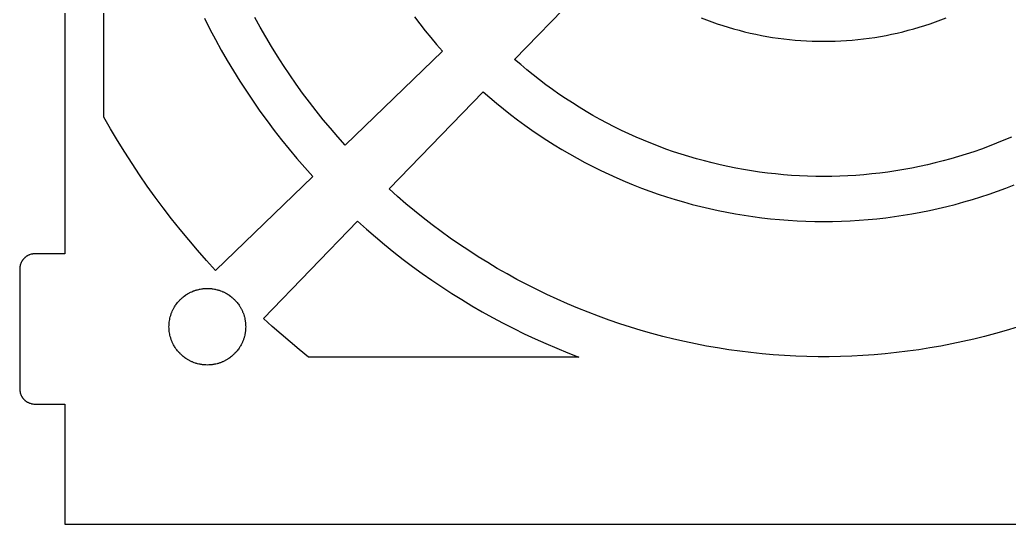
# Model space of a CAD drawing. Header units: metres. Extents: x -3 to 104, y -8 to 92.
# Drawn here: x -3 to 62.8, y -8 to 25.6 of the extents above; entities that cross this region are included whole.
import ezdxf

# ---------------------------------------------------------------- set-up
doc = ezdxf.new("R2010")
doc.units = ezdxf.units.M

msp = doc.modelspace()

# ---------------------------------------------------------------- linework, layer by layer
for p, q in [((0, 82.2998), (0, 10)), ((2.58301, 19.1055), (2.58301, 73.1943)), ((29.915, 22.9482), (36.1855, 29.4219)), ((9.28027, 25.6816), (9.64258, 24.9678)), ((12.9873, 25.0869), (12.627, 25.7412)), ((23.249, 25.7842), (23.6064, 25.3154)), ((42.3281, 25.7139), (42.6816, 25.5762)), ((58.2676, 25.5762), (58.6221, 25.7139)), ((13.3584, 24.4395), (12.9873, 25.0869)), ((23.6064, 25.3154), (23.9727, 24.8516)), ((42.6816, 25.5762), (43.0381, 25.4453)), ((43.0381, 25.4453), (43.3955, 25.3203)), ((43.3955, 25.3203), (43.7559, 25.2012)), ((43.7559, 25.2012), (44.1182, 25.0879)), ((44.1182, 25.0879), (44.4824, 24.9814)), ((56.4678, 24.9814), (56.832, 25.0879)), ((56.832, 25.0879), (57.1943, 25.2012)), ((57.1943, 25.2012), (57.5537, 25.3203)), ((57.5537, 25.3203), (57.9121, 25.4453)), ((57.9121, 25.4453), (58.2676, 25.5762)), ((9.64258, 24.9678), (10.0176, 24.2598)), ((13.7402, 23.7988), (13.3584, 24.4395)), ((23.9727, 24.8516), (24.3457, 24.3955)), ((24.3457, 24.3955), (24.7275, 23.9453)), ((44.4824, 24.9814), (44.8486, 24.8818)), ((44.8486, 24.8818), (45.2158, 24.7881)), ((45.2158, 24.7881), (45.585, 24.7002)), ((45.585, 24.7002), (45.9551, 24.6191)), ((45.9551, 24.6191), (46.3271, 24.5449)), ((46.3271, 24.5449), (46.7002, 24.4766)), ((46.7002, 24.4766), (47.0742, 24.4141)), ((47.0742, 24.4141), (47.4502, 24.3594)), ((47.4502, 24.3594), (47.8262, 24.3096)), ((53.124, 24.3096), (53.5, 24.3594)), ((53.5, 24.3594), (53.875, 24.4141)), ((53.875, 24.4141), (54.25, 24.4766)), ((54.25, 24.4766), (54.623, 24.5449)), ((54.623, 24.5449), (54.9941, 24.6191)), ((54.9941, 24.6191), (55.3652, 24.7002)), ((55.3652, 24.7002), (55.7344, 24.7881)), ((55.7344, 24.7881), (56.1016, 24.8818)), ((56.1016, 24.8818), (56.4678, 24.9814)), ((10.0176, 24.2598), (10.4043, 23.5596)), ((14.1338, 23.165), (13.7402, 23.7988)), ((24.7275, 23.9453), (25.1172, 23.501)), ((47.8262, 24.3096), (48.2031, 24.2676)), ((48.2031, 24.2676), (48.5811, 24.2314)), ((48.5811, 24.2314), (48.959, 24.2021)), ((48.959, 24.2021), (49.3379, 24.1797)), ((49.3379, 24.1797), (49.7168, 24.1631)), ((49.7168, 24.1631), (50.0957, 24.1533)), ((50.0957, 24.1533), (50.4746, 24.1504)), ((50.4746, 24.1504), (50.8545, 24.1533)), ((50.8545, 24.1533), (51.2334, 24.1631)), ((51.2334, 24.1631), (51.6123, 24.1797)), ((51.6123, 24.1797), (51.9912, 24.2021)), ((51.9912, 24.2021), (52.3691, 24.2314)), ((52.3691, 24.2314), (52.7471, 24.2676)), ((52.7471, 24.2676), (53.124, 24.3096)), ((10.4043, 23.5596), (10.8037, 22.8652)), ((14.5381, 22.5381), (14.1338, 23.165)), ((25.1172, 23.501), (18.6484, 17.2354)), ((10.8037, 22.8652), (11.2148, 22.1787)), ((14.9531, 21.918), (14.5381, 22.5381)), ((30.3193, 22.5967), (29.915, 22.9482)), ((30.7285, 22.2529), (30.3193, 22.5967)), ((11.2148, 22.1787), (11.6377, 21.499)), ((15.3789, 21.3047), (14.9531, 21.918)), ((31.1445, 21.915), (30.7285, 22.2529)), ((31.5654, 21.585), (31.1445, 21.915)), ((11.6377, 21.499), (12.0723, 20.8271)), ((15.8154, 20.7002), (15.3789, 21.3047)), ((31.9922, 21.2627), (31.5654, 21.585)), ((32.4248, 20.9473), (31.9922, 21.2627)), ((12.0723, 20.8271), (12.5186, 20.1631)), ((16.2617, 20.1025), (15.8154, 20.7002)), ((21.5605, 14.3232), (27.8262, 20.792)), ((27.8262, 20.792), (28.2695, 20.4023)), ((28.2695, 20.4023), (28.7197, 20.0205)), ((32.8623, 20.6396), (32.4248, 20.9473)), ((33.3057, 20.3389), (32.8623, 20.6396)), ((12.5186, 20.1631), (12.9766, 19.5068)), ((16.7197, 19.5127), (16.2617, 20.1025)), ((28.7197, 20.0205), (29.1768, 19.6475)), ((33.7539, 20.0469), (33.3057, 20.3389)), ((34.207, 19.7617), (33.7539, 20.0469)), ((34.665, 19.4844), (34.207, 19.7617)), ((3.03516, 18.3213), (2.58301, 19.1055)), ((12.9766, 19.5068), (13.4463, 18.8584)), ((17.1865, 18.9307), (16.7197, 19.5127)), ((29.1768, 19.6475), (29.6406, 19.2812)), ((29.6406, 19.2812), (30.1094, 18.9238)), ((35.1279, 19.2158), (34.665, 19.4844)), ((35.5947, 18.9551), (35.1279, 19.2158)), ((13.4463, 18.8584), (13.9268, 18.2178)), ((17.6641, 18.3574), (17.1865, 18.9307)), ((30.1094, 18.9238), (30.585, 18.5742)), ((30.585, 18.5742), (31.0664, 18.2334)), ((36.0664, 18.7021), (35.5947, 18.9551)), ((36.542, 18.457), (36.0664, 18.7021)), ((37.0225, 18.2207), (36.542, 18.457)), ((3.49902, 17.5439), (3.03516, 18.3213)), ((13.9268, 18.2178), (14.418, 17.5859)), ((18.1514, 17.792), (17.6641, 18.3574)), ((18.6484, 17.2354), (18.1514, 17.792)), ((31.0664, 18.2334), (31.5547, 17.9014)), ((31.5547, 17.9014), (32.0479, 17.5771)), ((37.5068, 17.9932), (37.0225, 18.2207)), ((37.9951, 17.7734), (37.5068, 17.9932)), ((38.4863, 17.5615), (37.9951, 17.7734)), ((62.9551, 17.7734), (62.4639, 17.5615)), ((3.97656, 16.7754), (3.49902, 17.5439)), ((14.418, 17.5859), (14.9209, 16.9629)), ((32.0479, 17.5771), (32.5459, 17.2617)), ((32.5459, 17.2617), (33.0498, 16.9541)), ((38.9814, 17.3594), (38.4863, 17.5615)), ((39.4805, 17.165), (38.9814, 17.3594)), ((39.9824, 16.9795), (39.4805, 17.165)), ((61.4697, 17.165), (60.9678, 16.9795)), ((61.9678, 17.3594), (61.4697, 17.165)), ((62.4639, 17.5615), (61.9678, 17.3594)), ((4.46582, 16.0137), (3.97656, 16.7754)), ((14.9209, 16.9629), (15.4336, 16.3486)), ((33.0498, 16.9541), (33.5596, 16.6562)), ((33.5596, 16.6562), (34.0742, 16.3672)), ((40.4873, 16.8027), (39.9824, 16.9795)), ((40.9961, 16.6348), (40.4873, 16.8027)), ((41.5068, 16.4756), (40.9961, 16.6348)), ((42.0205, 16.3252), (41.5068, 16.4756)), ((59.4434, 16.4756), (58.9297, 16.3252)), ((59.9541, 16.6348), (59.4434, 16.4756)), ((60.4619, 16.8027), (59.9541, 16.6348)), ((60.9678, 16.9795), (60.4619, 16.8027)), ((4.96875, 15.2607), (4.46582, 16.0137)), ((15.4336, 16.3486), (15.958, 15.7432)), ((34.0742, 16.3672), (34.5938, 16.0869)), ((34.5938, 16.0869), (35.1182, 15.8164)), ((35.1182, 15.8164), (35.6465, 15.5537)), ((42.5361, 16.1836), (42.0205, 16.3252)), ((43.0547, 16.0508), (42.5361, 16.1836)), ((43.5762, 15.9277), (43.0547, 16.0508)), ((44.0986, 15.8125), (43.5762, 15.9277)), ((44.623, 15.707), (44.0986, 15.8125)), ((56.8516, 15.8125), (56.3271, 15.707)), ((57.374, 15.9277), (56.8516, 15.8125)), ((57.8945, 16.0508), (57.374, 15.9277)), ((58.4131, 16.1836), (57.8945, 16.0508)), ((58.9297, 16.3252), (58.4131, 16.1836)), ((5.48242, 14.5156), (4.96875, 15.2607)), ((16.4922, 15.1475), (10.0254, 8.88379)), ((15.958, 15.7432), (16.4922, 15.1475)), ((35.6465, 15.5537), (36.1797, 15.3008)), ((36.1797, 15.3008), (36.7178, 15.0576)), ((45.1494, 15.6113), (44.623, 15.707)), ((45.6777, 15.5234), (45.1494, 15.6113)), ((46.207, 15.4453), (45.6777, 15.5234)), ((46.7373, 15.376), (46.207, 15.4453)), ((47.2695, 15.3164), (46.7373, 15.376)), ((47.8027, 15.2656), (47.2695, 15.3164)), ((48.3359, 15.2236), (47.8027, 15.2656)), ((48.8701, 15.1914), (48.3359, 15.2236)), ((49.4053, 15.1689), (48.8701, 15.1914)), ((49.9395, 15.1543), (49.4053, 15.1689)), ((50.4746, 15.1504), (49.9395, 15.1543)), ((51.0098, 15.1543), (50.4746, 15.1504)), ((51.5449, 15.1689), (51.0098, 15.1543)), ((52.0801, 15.1914), (51.5449, 15.1689)), ((52.6143, 15.2236), (52.0801, 15.1914)), ((53.1475, 15.2656), (52.6143, 15.2236)), ((53.6807, 15.3164), (53.1475, 15.2656)), ((54.2119, 15.376), (53.6807, 15.3164)), ((54.7432, 15.4453), (54.2119, 15.376)), ((55.2725, 15.5234), (54.7432, 15.4453)), ((55.8008, 15.6113), (55.2725, 15.5234)), ((56.3271, 15.707), (55.8008, 15.6113)), ((6.00977, 13.7803), (5.48242, 14.5156)), ((36.7178, 15.0576), (37.2588, 14.8232)), ((37.2588, 14.8232), (37.8047, 14.5986)), ((37.8047, 14.5986), (38.3545, 14.3838)), ((62.5957, 14.3838), (63.1455, 14.5986)), ((22.1172, 13.8262), (21.5605, 14.3232)), ((22.6826, 13.3389), (22.1172, 13.8262)), ((38.3545, 14.3838), (38.9072, 14.1787)), ((38.9072, 14.1787), (39.4639, 13.9824)), ((39.4639, 13.9824), (40.0244, 13.7959)), ((60.9258, 13.7959), (61.4854, 13.9824)), ((61.4854, 13.9824), (62.042, 14.1787)), ((62.042, 14.1787), (62.5957, 14.3838)), ((6.54785, 13.0527), (6.00977, 13.7803)), ((23.2559, 12.8613), (22.6826, 13.3389)), ((40.0244, 13.7959), (40.5869, 13.6191)), ((40.5869, 13.6191), (41.1533, 13.4531)), ((41.1533, 13.4531), (41.7227, 13.2959)), ((41.7227, 13.2959), (42.2939, 13.1494)), ((58.6562, 13.1494), (59.2275, 13.2959)), ((59.2275, 13.2959), (59.7969, 13.4531)), ((59.7969, 13.4531), (60.3623, 13.6191)), ((60.3623, 13.6191), (60.9258, 13.7959)), ((7.09863, 12.334), (6.54785, 13.0527)), ((23.8379, 12.3945), (23.2559, 12.8613)), ((42.2939, 13.1494), (42.8682, 13.0117)), ((42.8682, 13.0117), (43.4443, 12.8848)), ((43.4443, 12.8848), (44.0225, 12.7676)), ((44.0225, 12.7676), (44.6025, 12.6611)), ((44.6025, 12.6611), (45.1855, 12.5645)), ((45.1855, 12.5645), (45.7686, 12.4775)), ((55.1807, 12.4775), (55.7646, 12.5645)), ((55.7646, 12.5645), (56.3467, 12.6611)), ((56.3467, 12.6611), (56.9277, 12.7676)), ((56.9277, 12.7676), (57.5059, 12.8848)), ((57.5059, 12.8848), (58.082, 13.0117)), ((58.082, 13.0117), (58.6562, 13.1494)), ((7.66113, 11.625), (7.09863, 12.334)), ((13.208, 5.7002), (19.4727, 12.167)), ((19.4727, 12.167), (20.0605, 11.6396)), ((24.4277, 11.9375), (23.8379, 12.3945)), ((25.0244, 11.4902), (24.4277, 11.9375)), ((45.7686, 12.4775), (46.3545, 12.4004)), ((46.3545, 12.4004), (46.9404, 12.334)), ((46.9404, 12.334), (47.5283, 12.2783)), ((47.5283, 12.2783), (48.1162, 12.2314)), ((48.1162, 12.2314), (48.7051, 12.1963)), ((48.7051, 12.1963), (49.2949, 12.1709)), ((49.2949, 12.1709), (49.8848, 12.1553)), ((49.8848, 12.1553), (50.4746, 12.1504)), ((50.4746, 12.1504), (51.0654, 12.1553)), ((51.0654, 12.1553), (51.6553, 12.1709)), ((51.6553, 12.1709), (52.2451, 12.1963)), ((52.2451, 12.1963), (52.834, 12.2314)), ((52.834, 12.2314), (53.4219, 12.2783)), ((53.4219, 12.2783), (54.0098, 12.334)), ((54.0098, 12.334), (54.5957, 12.4004)), ((54.5957, 12.4004), (55.1807, 12.4775)), ((8.23535, 10.9248), (7.66113, 11.625)), ((20.0605, 11.6396), (20.6572, 11.123)), ((25.6299, 11.0537), (25.0244, 11.4902)), ((8.82031, 10.2344), (8.23535, 10.9248)), ((20.6572, 11.123), (21.2627, 10.6162)), ((21.2627, 10.6162), (21.877, 10.1201)), ((26.2432, 10.6279), (25.6299, 11.0537)), ((26.8633, 10.2129), (26.2432, 10.6279)), ((-2.48438, 9.875), (-2.5, 9.86621)), ((-2.46973, 9.88281), (-2.48438, 9.875)), ((-2.42285, 9.90625), (-2.46973, 9.88281)), ((-2.40625, 9.91309), (-2.42285, 9.90625)), ((-2.39062, 9.9209), (-2.40625, 9.91309)), ((-2.375, 9.92676), (-2.39062, 9.9209)), ((-2.3584, 9.93359), (-2.375, 9.92676)), ((-2.30859, 9.95117), (-2.3584, 9.93359)), ((-2.24219, 9.9707), (-2.30859, 9.95117)), ((-2.22461, 9.97461), (-2.24219, 9.9707)), ((-2.20801, 9.97852), (-2.22461, 9.97461)), ((-2.19043, 9.98145), (-2.20801, 9.97852)), ((-2.17383, 9.98438), (-2.19043, 9.98145)), ((-2.15625, 9.9873), (-2.17383, 9.98438)), ((-2.13965, 9.99023), (-2.15625, 9.9873)), ((-2.06934, 9.99805), (-2.13965, 9.99023)), ((-2.05273, 9.99902), (-2.06934, 9.99805)), ((-2.03516, 9.99902), (-2.05273, 9.99902)), ((-2.01758, 10), (-2.03516, 9.99902)), ((0, 10), (-2.01758, 10)), ((9.41699, 9.55371), (8.82031, 10.2344)), ((21.877, 10.1201), (22.5, 9.63477)), ((27.4902, 9.80859), (26.8633, 10.2129)), ((-2.97461, 9.22461), (-2.97852, 9.20801)), ((-2.9707, 9.24219), (-2.97461, 9.22461)), ((-2.95117, 9.30859), (-2.9707, 9.24219)), ((-2.93359, 9.3584), (-2.95117, 9.30859)), ((-2.92676, 9.375), (-2.93359, 9.3584)), ((-2.9209, 9.39062), (-2.92676, 9.375)), ((-2.91309, 9.40625), (-2.9209, 9.39062)), ((-2.90625, 9.42285), (-2.91309, 9.40625)), ((-2.88281, 9.46973), (-2.90625, 9.42285)), ((-2.875, 9.48438), (-2.88281, 9.46973)), ((-2.86621, 9.5), (-2.875, 9.48438)), ((-2.85742, 9.51465), (-2.86621, 9.5)), ((-2.84766, 9.53027), (-2.85742, 9.51465)), ((-2.83887, 9.54492), (-2.84766, 9.53027)), ((-2.8291, 9.55957), (-2.83887, 9.54492)), ((-2.81934, 9.57324), (-2.8291, 9.55957)), ((-2.80859, 9.58789), (-2.81934, 9.57324)), ((-2.79883, 9.60156), (-2.80859, 9.58789)), ((-2.77734, 9.62891), (-2.79883, 9.60156)), ((-2.76562, 9.64258), (-2.77734, 9.62891)), ((-2.75488, 9.65625), (-2.76562, 9.64258)), ((-2.71973, 9.69434), (-2.75488, 9.65625)), ((-2.69434, 9.71973), (-2.71973, 9.69434)), ((-2.65625, 9.75488), (-2.69434, 9.71973)), ((-2.64258, 9.76562), (-2.65625, 9.75488)), ((-2.62891, 9.77734), (-2.64258, 9.76562)), ((-2.60156, 9.79883), (-2.62891, 9.77734)), ((-2.58789, 9.80859), (-2.60156, 9.79883)), ((-2.57324, 9.81934), (-2.58789, 9.80859)), ((-2.55957, 9.8291), (-2.57324, 9.81934)), ((-2.54492, 9.83887), (-2.55957, 9.8291)), ((-2.53027, 9.84766), (-2.54492, 9.83887)), ((-2.51465, 9.85742), (-2.53027, 9.84766)), ((-2.5, 9.86621), (-2.51465, 9.85742)), ((10.0254, 8.88379), (9.41699, 9.55371)), ((22.5, 9.63477), (23.1309, 9.15918)), ((28.124, 9.41504), (27.4902, 9.80859)), ((28.7646, 9.0332), (28.124, 9.41504)), ((-2.99902, 9.03516), (-3, 9.01758)), ((-3, 9.01758), (-3, 0.98242)), ((-2.99805, 9.06934), (-2.99902, 9.05273)), ((-2.99902, 9.05273), (-2.99902, 9.03516)), ((-2.99023, 9.13965), (-2.99805, 9.06934)), ((-2.9873, 9.15625), (-2.99023, 9.13965)), ((-2.98438, 9.17383), (-2.9873, 9.15625)), ((-2.98145, 9.19043), (-2.98438, 9.17383)), ((-2.97852, 9.20801), (-2.98145, 9.19043)), ((23.1309, 9.15918), (23.7695, 8.69531)), ((23.7695, 8.69531), (24.417, 8.24219)), ((29.4121, 8.66211), (28.7646, 9.0332)), ((30.0654, 8.30176), (29.4121, 8.66211)), ((24.417, 8.24219), (25.0713, 7.80078)), ((30.7256, 7.9541), (30.0654, 8.30176)), ((31.3916, 7.61719), (30.7256, 7.9541)), ((8.0127, 7.23926), (8.04883, 7.26367)), ((8.04883, 7.26367), (8.08594, 7.28906)), ((8.08594, 7.28906), (8.16211, 7.33594)), ((8.16211, 7.33594), (8.2002, 7.3584)), ((8.2002, 7.3584), (8.23828, 7.37988)), ((8.23828, 7.37988), (8.27832, 7.40137)), ((8.27832, 7.40137), (8.31738, 7.42188)), ((8.31738, 7.42188), (8.35742, 7.44238)), ((8.35742, 7.44238), (8.4375, 7.47949)), ((8.4375, 7.47949), (8.51953, 7.51465)), ((8.51953, 7.51465), (8.56152, 7.53027)), ((8.56152, 7.53027), (8.60254, 7.5459)), ((8.60254, 7.5459), (8.64453, 7.56152)), ((8.64453, 7.56152), (8.68652, 7.5752)), ((8.68652, 7.5752), (8.72949, 7.58887)), ((8.72949, 7.58887), (8.77246, 7.60156)), ((8.77246, 7.60156), (8.81543, 7.61328)), ((8.81543, 7.61328), (8.90137, 7.63477)), ((8.90137, 7.63477), (8.94531, 7.64453)), ((8.94531, 7.64453), (8.98828, 7.65332)), ((8.98828, 7.65332), (9.07617, 7.66895)), ((9.07617, 7.66895), (9.16406, 7.68066)), ((9.16406, 7.68066), (9.20801, 7.68555)), ((9.20801, 7.68555), (9.25293, 7.69043)), ((9.25293, 7.69043), (9.29688, 7.69336)), ((9.29688, 7.69336), (9.3418, 7.69629)), ((9.3418, 7.69629), (9.38574, 7.69824)), ((9.38574, 7.69824), (9.47461, 7.7002)), ((9.47461, 7.7002), (9.56445, 7.69824)), ((9.56445, 7.69824), (9.6084, 7.69629)), ((9.6084, 7.69629), (9.65332, 7.69336)), ((9.65332, 7.69336), (9.69727, 7.69043)), ((9.69727, 7.69043), (9.74121, 7.68555)), ((9.74121, 7.68555), (9.78613, 7.68066)), ((9.78613, 7.68066), (9.87402, 7.66895)), ((9.87402, 7.66895), (9.96191, 7.65332)), ((9.96191, 7.65332), (10.0049, 7.64453)), ((10.0049, 7.64453), (10.0488, 7.63477)), ((10.0488, 7.63477), (10.1348, 7.61328)), ((10.1348, 7.61328), (10.1777, 7.60156)), ((10.1777, 7.60156), (10.2207, 7.58887)), ((10.2207, 7.58887), (10.2627, 7.5752)), ((10.2627, 7.5752), (10.3057, 7.56152)), ((10.3057, 7.56152), (10.3467, 7.5459)), ((10.3467, 7.5459), (10.4307, 7.51465)), ((10.4307, 7.51465), (10.4717, 7.49707)), ((10.4717, 7.49707), (10.5117, 7.47949)), ((10.5117, 7.47949), (10.5527, 7.46094)), ((10.5527, 7.46094), (10.5928, 7.44238)), ((10.5928, 7.44238), (10.6328, 7.42188)), ((10.6328, 7.42188), (10.6719, 7.40137)), ((10.6719, 7.40137), (10.75, 7.3584)), ((10.75, 7.3584), (10.7881, 7.33594)), ((10.7881, 7.33594), (10.8643, 7.28906)), ((10.8643, 7.28906), (10.9014, 7.26367)), ((10.9014, 7.26367), (10.9375, 7.23926)), ((25.0713, 7.80078), (25.7334, 7.37012)), ((25.7334, 7.37012), (26.4023, 6.95117)), ((32.0625, 7.29102), (31.3916, 7.61719)), ((32.7402, 6.97754), (32.0625, 7.29102)), ((7.36133, 6.57617), (7.38574, 6.6123)), ((7.38574, 6.6123), (7.43848, 6.68457)), ((7.43848, 6.68457), (7.49316, 6.75488)), ((7.49316, 6.75488), (7.52148, 6.78906)), ((7.52148, 6.78906), (7.55078, 6.82324)), ((7.55078, 6.82324), (7.58008, 6.85645)), ((7.58008, 6.85645), (7.64062, 6.9209)), ((7.64062, 6.9209), (7.67188, 6.95312)), ((7.67188, 6.95312), (7.7041, 6.98438)), ((7.7041, 6.98438), (7.76855, 7.04492)), ((7.76855, 7.04492), (7.80176, 7.07422)), ((7.80176, 7.07422), (7.83594, 7.10352)), ((7.83594, 7.10352), (7.87012, 7.13184)), ((7.87012, 7.13184), (7.94043, 7.18652)), ((7.94043, 7.18652), (8.0127, 7.23926)), ((10.9375, 7.23926), (11.0098, 7.18652)), ((11.0098, 7.18652), (11.0801, 7.13184)), ((11.0801, 7.13184), (11.1143, 7.10352)), ((11.1143, 7.10352), (11.1484, 7.07422)), ((11.1484, 7.07422), (11.1816, 7.04492)), ((11.1816, 7.04492), (11.2461, 6.98438)), ((11.2461, 6.98438), (11.2783, 6.95312)), ((11.2783, 6.95312), (11.3096, 6.9209)), ((11.3096, 6.9209), (11.3701, 6.85645)), ((11.3701, 6.85645), (11.3994, 6.82324)), ((11.3994, 6.82324), (11.4287, 6.78906)), ((11.4287, 6.78906), (11.457, 6.75488)), ((11.457, 6.75488), (11.5117, 6.68457)), ((11.5117, 6.68457), (11.5381, 6.64844)), ((11.5381, 6.64844), (11.5889, 6.57617)), ((26.4023, 6.95117), (27.0791, 6.54395)), ((33.4219, 6.67578), (32.7402, 6.97754)), ((34.1094, 6.38574), (33.4219, 6.67578)), ((7.03613, 5.89551), (7.0498, 5.93848)), ((7.0498, 5.93848), (7.06348, 5.98047)), ((7.06348, 5.98047), (7.0791, 6.02246)), ((7.0791, 6.02246), (7.09473, 6.06348)), ((7.09473, 6.06348), (7.11035, 6.10547)), ((7.11035, 6.10547), (7.14551, 6.1875)), ((7.14551, 6.1875), (7.18262, 6.26758)), ((7.18262, 6.26758), (7.20312, 6.30762)), ((7.20312, 6.30762), (7.22363, 6.34668)), ((7.22363, 6.34668), (7.24512, 6.38672)), ((7.24512, 6.38672), (7.2666, 6.4248)), ((7.2666, 6.4248), (7.28906, 6.46289)), ((7.28906, 6.46289), (7.33594, 6.53906)), ((7.33594, 6.53906), (7.36133, 6.57617)), ((11.5889, 6.57617), (11.6133, 6.53906)), ((11.6133, 6.53906), (11.6377, 6.50098)), ((11.6377, 6.50098), (11.6611, 6.46289)), ((11.6611, 6.46289), (11.6836, 6.4248)), ((11.6836, 6.4248), (11.7051, 6.38672)), ((11.7051, 6.38672), (11.7266, 6.34668)), ((11.7266, 6.34668), (11.7471, 6.30762)), ((11.7471, 6.30762), (11.7861, 6.22754)), ((11.7861, 6.22754), (11.8047, 6.1875)), ((11.8047, 6.1875), (11.8223, 6.14648)), ((11.8223, 6.14648), (11.8389, 6.10547)), ((11.8389, 6.10547), (11.8555, 6.06348)), ((11.8555, 6.06348), (11.8711, 6.02246)), ((11.8711, 6.02246), (11.9004, 5.93848)), ((11.9004, 5.93848), (11.9141, 5.89551)), ((27.0791, 6.54395), (27.7627, 6.14844)), ((27.7627, 6.14844), (28.4521, 5.76465)), ((34.8018, 6.1084), (34.1094, 6.38574)), ((35.499, 5.8418), (34.8018, 6.1084)), ((6.92676, 5.23926), (6.92871, 5.2832)), ((6.92871, 5.2832), (6.93164, 5.32812)), ((6.93164, 5.32812), (6.93457, 5.37207)), ((6.93457, 5.37207), (6.93945, 5.41699)), ((6.93945, 5.41699), (6.94434, 5.46094)), ((6.94434, 5.46094), (6.95605, 5.54883)), ((6.95605, 5.54883), (6.97168, 5.63672)), ((6.97168, 5.63672), (6.98047, 5.67969)), ((6.98047, 5.67969), (6.99023, 5.72363)), ((6.99023, 5.72363), (7.01172, 5.80957)), ((7.01172, 5.80957), (7.02344, 5.85254)), ((7.02344, 5.85254), (7.03613, 5.89551)), ((11.9141, 5.89551), (11.9258, 5.85254)), ((11.9258, 5.85254), (11.9385, 5.80957)), ((11.9385, 5.80957), (11.96, 5.72363)), ((11.96, 5.72363), (11.9697, 5.67969)), ((11.9697, 5.67969), (11.9785, 5.63672)), ((11.9785, 5.63672), (11.9863, 5.59277)), ((11.9863, 5.59277), (12, 5.50488)), ((12, 5.50488), (12.0059, 5.46094)), ((12.0059, 5.46094), (12.0107, 5.41699)), ((12.0107, 5.41699), (12.0156, 5.37207)), ((12.0156, 5.37207), (12.0186, 5.32812)), ((12.0186, 5.32812), (12.0215, 5.2832)), ((12.0215, 5.2832), (12.0234, 5.23926)), ((13.793, 5.16895), (13.208, 5.7002)), ((28.4521, 5.76465), (29.1494, 5.39258)), ((29.1494, 5.39258), (29.8516, 5.03223)), ((36.2012, 5.58789), (35.499, 5.8418)), ((36.9072, 5.34668), (36.2012, 5.58789)), ((37.6172, 5.11719), (36.9072, 5.34668)), ((6.9248, 5.15039), (6.92676, 5.23926)), ((6.92676, 5.06055), (6.9248, 5.15039)), ((6.92871, 5.0166), (6.92676, 5.06055)), ((6.93164, 4.97168), (6.92871, 5.0166)), ((6.93457, 4.92773), (6.93164, 4.97168)), ((6.93945, 4.88379), (6.93457, 4.92773)), ((6.94434, 4.83887), (6.93945, 4.88379)), ((6.95605, 4.75098), (6.94434, 4.83887)), ((6.97168, 4.66309), (6.95605, 4.75098)), ((6.98047, 4.62012), (6.97168, 4.66309)), ((6.99023, 4.57617), (6.98047, 4.62012)), ((11.9697, 4.62012), (11.96, 4.57617)), ((11.9785, 4.66309), (11.9697, 4.62012)), ((11.9863, 4.70703), (11.9785, 4.66309)), ((12, 4.79492), (11.9863, 4.70703)), ((12.0059, 4.83887), (12, 4.79492)), ((12.0107, 4.88379), (12.0059, 4.83887)), ((12.0156, 4.92773), (12.0107, 4.88379)), ((12.0186, 4.97168), (12.0156, 4.92773)), ((12.0215, 5.0166), (12.0186, 4.97168)), ((12.0234, 5.06055), (12.0215, 5.0166)), ((12.0234, 5.23926), (12.0254, 5.15039)), ((12.0254, 5.15039), (12.0234, 5.06055)), ((14.3857, 4.64648), (13.793, 5.16895)), ((14.9863, 4.13184), (14.3857, 4.64648)), ((29.8516, 5.03223), (30.5605, 4.68457)), ((30.5605, 4.68457), (31.2754, 4.34863)), ((38.3311, 4.90039), (37.6172, 5.11719)), ((39.0488, 4.69629), (38.3311, 4.90039)), ((39.7695, 4.50391), (39.0488, 4.69629)), ((61.9014, 4.69629), (61.1807, 4.50391)), ((62.6191, 4.90039), (61.9014, 4.69629)), ((63.333, 5.11719), (62.6191, 4.90039)), ((7.01172, 4.49023), (6.99023, 4.57617)), ((7.02344, 4.44727), (7.01172, 4.49023)), ((7.03613, 4.4043), (7.02344, 4.44727)), ((7.0498, 4.3623), (7.03613, 4.4043)), ((7.06348, 4.31934), (7.0498, 4.3623)), ((7.0791, 4.27832), (7.06348, 4.31934)), ((7.11035, 4.19434), (7.0791, 4.27832)), ((7.12793, 4.15332), (7.11035, 4.19434)), ((7.14551, 4.11328), (7.12793, 4.15332)), ((7.16406, 4.07227), (7.14551, 4.11328)), ((7.18262, 4.03223), (7.16406, 4.07227)), ((7.20312, 3.99219), (7.18262, 4.03223)), ((7.22363, 3.95312), (7.20312, 3.99219)), ((7.2666, 3.875), (7.22363, 3.95312)), ((11.7266, 3.95312), (11.6836, 3.875)), ((11.7471, 3.99219), (11.7266, 3.95312)), ((11.7861, 4.07227), (11.7471, 3.99219)), ((11.8047, 4.11328), (11.7861, 4.07227)), ((11.8223, 4.15332), (11.8047, 4.11328)), ((11.8389, 4.19434), (11.8223, 4.15332)), ((11.8555, 4.23633), (11.8389, 4.19434)), ((11.8711, 4.27832), (11.8555, 4.23633)), ((11.8857, 4.31934), (11.8711, 4.27832)), ((11.9004, 4.3623), (11.8857, 4.31934)), ((11.9141, 4.4043), (11.9004, 4.3623)), ((11.9258, 4.44727), (11.9141, 4.4043)), ((11.9385, 4.49023), (11.9258, 4.44727)), ((11.96, 4.57617), (11.9385, 4.49023)), ((15.5938, 3.62598), (14.9863, 4.13184)), ((31.2754, 4.34863), (31.9961, 4.02539)), ((31.9961, 4.02539), (32.7217, 3.71387)), ((40.4941, 4.32422), (39.7695, 4.50391)), ((41.2207, 4.15723), (40.4941, 4.32422)), ((41.9512, 4.00293), (41.2207, 4.15723)), ((42.6836, 3.86133), (41.9512, 4.00293)), ((58.999, 4.00293), (58.2666, 3.86133)), ((59.7295, 4.15723), (58.999, 4.00293)), ((60.4561, 4.32422), (59.7295, 4.15723)), ((61.1807, 4.50391), (60.4561, 4.32422)), ((7.28906, 3.83691), (7.2666, 3.875)), ((7.33594, 3.76074), (7.28906, 3.83691)), ((7.36133, 3.72363), (7.33594, 3.76074)), ((7.38574, 3.6875), (7.36133, 3.72363)), ((7.43848, 3.61523), (7.38574, 3.6875)), ((7.49316, 3.54492), (7.43848, 3.61523)), ((7.52148, 3.51074), (7.49316, 3.54492)), ((7.55078, 3.47656), (7.52148, 3.51074)), ((7.58008, 3.44336), (7.55078, 3.47656)), ((7.64062, 3.37891), (7.58008, 3.44336)), ((7.67188, 3.34668), (7.64062, 3.37891)), ((7.7041, 3.31543), (7.67188, 3.34668)), ((7.76855, 3.25488), (7.7041, 3.31543)), ((11.2461, 3.31543), (11.1816, 3.25488)), ((11.2783, 3.34668), (11.2461, 3.31543)), ((11.3096, 3.37891), (11.2783, 3.34668)), ((11.3701, 3.44336), (11.3096, 3.37891)), ((11.3994, 3.47656), (11.3701, 3.44336)), ((11.4287, 3.51074), (11.3994, 3.47656)), ((11.457, 3.54492), (11.4287, 3.51074)), ((11.5117, 3.61523), (11.457, 3.54492)), ((11.5381, 3.65137), (11.5117, 3.61523)), ((11.5889, 3.72363), (11.5381, 3.65137)), ((11.6133, 3.76074), (11.5889, 3.72363)), ((11.6377, 3.79883), (11.6133, 3.76074)), ((11.6611, 3.83691), (11.6377, 3.79883)), ((11.6836, 3.875), (11.6611, 3.83691)), ((16.208, 3.12988), (15.5938, 3.62598)), ((32.7217, 3.71387), (33.4531, 3.41504)), ((33.4531, 3.41504), (34.1885, 3.12988)), ((43.4189, 3.7334), (42.6836, 3.86133)), ((44.1553, 3.61719), (43.4189, 3.7334)), ((44.8945, 3.51367), (44.1553, 3.61719)), ((45.6348, 3.42285), (44.8945, 3.51367)), ((46.377, 3.3457), (45.6348, 3.42285)), ((47.1211, 3.28125), (46.377, 3.3457)), ((54.5723, 3.3457), (53.8291, 3.28125)), ((55.3145, 3.42285), (54.5723, 3.3457)), ((56.0557, 3.51367), (55.3145, 3.42285)), ((56.7939, 3.61719), (56.0557, 3.51367)), ((57.5312, 3.7334), (56.7939, 3.61719)), ((58.2666, 3.86133), (57.5312, 3.7334)), ((7.80176, 3.22559), (7.76855, 3.25488)), ((7.83594, 3.19629), (7.80176, 3.22559)), ((7.87012, 3.16797), (7.83594, 3.19629)), ((7.94043, 3.11328), (7.87012, 3.16797)), ((7.97656, 3.08691), (7.94043, 3.11328)), ((8.04883, 3.03613), (7.97656, 3.08691)), ((8.08594, 3.01172), (8.04883, 3.03613)), ((8.12402, 2.9873), (8.08594, 3.01172)), ((8.16211, 2.96387), (8.12402, 2.9873)), ((8.2002, 2.94141), (8.16211, 2.96387)), ((8.23828, 2.91992), (8.2002, 2.94141)), ((8.27832, 2.89844), (8.23828, 2.91992)), ((8.31738, 2.87793), (8.27832, 2.89844)), ((8.39746, 2.83887), (8.31738, 2.87793)), ((8.4375, 2.82031), (8.39746, 2.83887)), ((8.47852, 2.80273), (8.4375, 2.82031)), ((8.51953, 2.78613), (8.47852, 2.80273)), ((8.56152, 2.76953), (8.51953, 2.78613)), ((8.60254, 2.75391), (8.56152, 2.76953)), ((8.68652, 2.72461), (8.60254, 2.75391)), ((8.72949, 2.71094), (8.68652, 2.72461)), ((8.77246, 2.69922), (8.72949, 2.71094)), ((8.81543, 2.68652), (8.77246, 2.69922)), ((8.90137, 2.66504), (8.81543, 2.68652)), ((8.94531, 2.65527), (8.90137, 2.66504)), ((8.98828, 2.64648), (8.94531, 2.65527)), ((9.03223, 2.63867), (8.98828, 2.64648)), ((9.12012, 2.625), (9.03223, 2.63867)), ((9.91797, 2.63867), (9.83008, 2.625)), ((9.96191, 2.64648), (9.91797, 2.63867)), ((10.0049, 2.65527), (9.96191, 2.64648)), ((10.0488, 2.66504), (10.0049, 2.65527)), ((10.1348, 2.68652), (10.0488, 2.66504)), ((10.1777, 2.69922), (10.1348, 2.68652)), ((10.2207, 2.71094), (10.1777, 2.69922)), ((10.2627, 2.72461), (10.2207, 2.71094)), ((10.3057, 2.73926), (10.2627, 2.72461)), ((10.3467, 2.75391), (10.3057, 2.73926)), ((10.3887, 2.76953), (10.3467, 2.75391)), ((10.4307, 2.78613), (10.3887, 2.76953)), ((10.4717, 2.80273), (10.4307, 2.78613)), ((10.5117, 2.82031), (10.4717, 2.80273)), ((10.5527, 2.83887), (10.5117, 2.82031)), ((10.6328, 2.87793), (10.5527, 2.83887)), ((10.6719, 2.89844), (10.6328, 2.87793)), ((10.75, 2.94141), (10.6719, 2.89844)), ((10.7881, 2.96387), (10.75, 2.94141)), ((10.8262, 2.9873), (10.7881, 2.96387)), ((10.8643, 3.01172), (10.8262, 2.9873)), ((10.9014, 3.03613), (10.8643, 3.01172)), ((10.9736, 3.08691), (10.9014, 3.03613)), ((11.0098, 3.11328), (10.9736, 3.08691)), ((11.0801, 3.16797), (11.0098, 3.11328)), ((11.1143, 3.19629), (11.0801, 3.16797)), ((11.1484, 3.22559), (11.1143, 3.19629)), ((11.1816, 3.25488), (11.1484, 3.22559)), ((34.1885, 3.12988), (16.208, 3.12988)), ((47.8652, 3.22949), (47.1211, 3.28125)), ((48.6104, 3.19043), (47.8652, 3.22949)), ((49.3555, 3.16504), (48.6104, 3.19043)), ((50.1016, 3.15137), (49.3555, 3.16504)), ((50.8477, 3.15137), (50.1016, 3.15137)), ((51.5938, 3.16504), (50.8477, 3.15137)), ((52.3398, 3.19043), (51.5938, 3.16504)), ((53.085, 3.22949), (52.3398, 3.19043)), ((53.8291, 3.28125), (53.085, 3.22949)), ((9.16406, 2.61914), (9.12012, 2.625)), ((9.20801, 2.61426), (9.16406, 2.61914)), ((9.25293, 2.60938), (9.20801, 2.61426)), ((9.29688, 2.60645), (9.25293, 2.60938)), ((9.3418, 2.60352), (9.29688, 2.60645)), ((9.38574, 2.60156), (9.3418, 2.60352)), ((9.47461, 2.59961), (9.38574, 2.60156)), ((9.56445, 2.60156), (9.47461, 2.59961)), ((9.6084, 2.60352), (9.56445, 2.60156)), ((9.65332, 2.60645), (9.6084, 2.60352)), ((9.69727, 2.60938), (9.65332, 2.60645)), ((9.74121, 2.61426), (9.69727, 2.60938)), ((9.78613, 2.61914), (9.74121, 2.61426)), ((9.83008, 2.625), (9.78613, 2.61914)), ((-3, 0.98242), (-2.99902, 0.96484)), ((-2.99902, 0.96484), (-2.99902, 0.94727)), ((-2.99902, 0.94727), (-2.99805, 0.93066)), ((-2.99805, 0.93066), (-2.99023, 0.86035)), ((-2.99023, 0.86035), (-2.9873, 0.84375)), ((-2.9873, 0.84375), (-2.98438, 0.82617)), ((-2.98438, 0.82617), (-2.98145, 0.80957)), ((-2.98145, 0.80957), (-2.97852, 0.79199)), ((-2.97852, 0.79199), (-2.97461, 0.77539)), ((-2.97461, 0.77539), (-2.9707, 0.75781)), ((-2.9707, 0.75781), (-2.95117, 0.69141)), ((-2.95117, 0.69141), (-2.93359, 0.6416)), ((-2.93359, 0.6416), (-2.92676, 0.625)), ((-2.92676, 0.625), (-2.9209, 0.60938)), ((-2.9209, 0.60938), (-2.91309, 0.59375)), ((-2.91309, 0.59375), (-2.90625, 0.57715)), ((-2.90625, 0.57715), (-2.88281, 0.53027)), ((-2.88281, 0.53027), (-2.875, 0.51562)), ((-2.875, 0.51562), (-2.86621, 0.5)), ((-2.86621, 0.5), (-2.85742, 0.48535)), ((-2.85742, 0.48535), (-2.84766, 0.46973)), ((-2.84766, 0.46973), (-2.83887, 0.45508)), ((-2.83887, 0.45508), (-2.8291, 0.44043)), ((-2.8291, 0.44043), (-2.81934, 0.42676)), ((-2.81934, 0.42676), (-2.80859, 0.41211)), ((-2.80859, 0.41211), (-2.79883, 0.39844)), ((-2.79883, 0.39844), (-2.77734, 0.37109)), ((-2.77734, 0.37109), (-2.76562, 0.35742)), ((-2.76562, 0.35742), (-2.75488, 0.34375)), ((-2.75488, 0.34375), (-2.71973, 0.30566)), ((-2.71973, 0.30566), (-2.69434, 0.28027)), ((-2.69434, 0.28027), (-2.65625, 0.24512)), ((-2.65625, 0.24512), (-2.64258, 0.23438)), ((-2.64258, 0.23438), (-2.62891, 0.22266)), ((-2.62891, 0.22266), (-2.60156, 0.20117)), ((-2.60156, 0.20117), (-2.58789, 0.19141)), ((-2.58789, 0.19141), (-2.57324, 0.18066)), ((-2.57324, 0.18066), (-2.55957, 0.1709)), ((-2.55957, 0.1709), (-2.54492, 0.16113)), ((-2.54492, 0.16113), (-2.53027, 0.15234)), ((-2.53027, 0.15234), (-2.51465, 0.14258)), ((-2.51465, 0.14258), (-2.5, 0.13379)), ((-2.5, 0.13379), (-2.48438, 0.125)), ((-2.48438, 0.125), (-2.46973, 0.11719)), ((-2.46973, 0.11719), (-2.42285, 0.09375)), ((-2.42285, 0.09375), (-2.40625, 0.08691)), ((-2.40625, 0.08691), (-2.39062, 0.0791)), ((-2.39062, 0.0791), (-2.375, 0.07324)), ((-2.375, 0.07324), (-2.3584, 0.06641)), ((-2.3584, 0.06641), (-2.30859, 0.04883)), ((-2.30859, 0.04883), (-2.24219, 0.0293)), ((-2.24219, 0.0293), (-2.22461, 0.02539)), ((-2.22461, 0.02539), (-2.20801, 0.02148)), ((-2.20801, 0.02148), (-2.19043, 0.01855)), ((-2.19043, 0.01855), (-2.17383, 0.01562)), ((-2.17383, 0.01562), (-2.15625, 0.0127)), ((-2.15625, 0.0127), (-2.13965, 0.00977)), ((-2.13965, 0.00977), (-2.06934, 0.00195)), ((-2.06934, 0.00195), (-2.05273, 0.00098)), ((-2.05273, 0.00098), (-2.03516, 0.00098)), ((-2.03516, 0.00098), (-2.01758, 0)), ((-2.01758, 0), (0, 0)), ((0, 0), (0, -8)), ((0, -8), (100.95, -8))]:
    msp.add_line(p, q)

doc.saveas('drawing.dxf')
